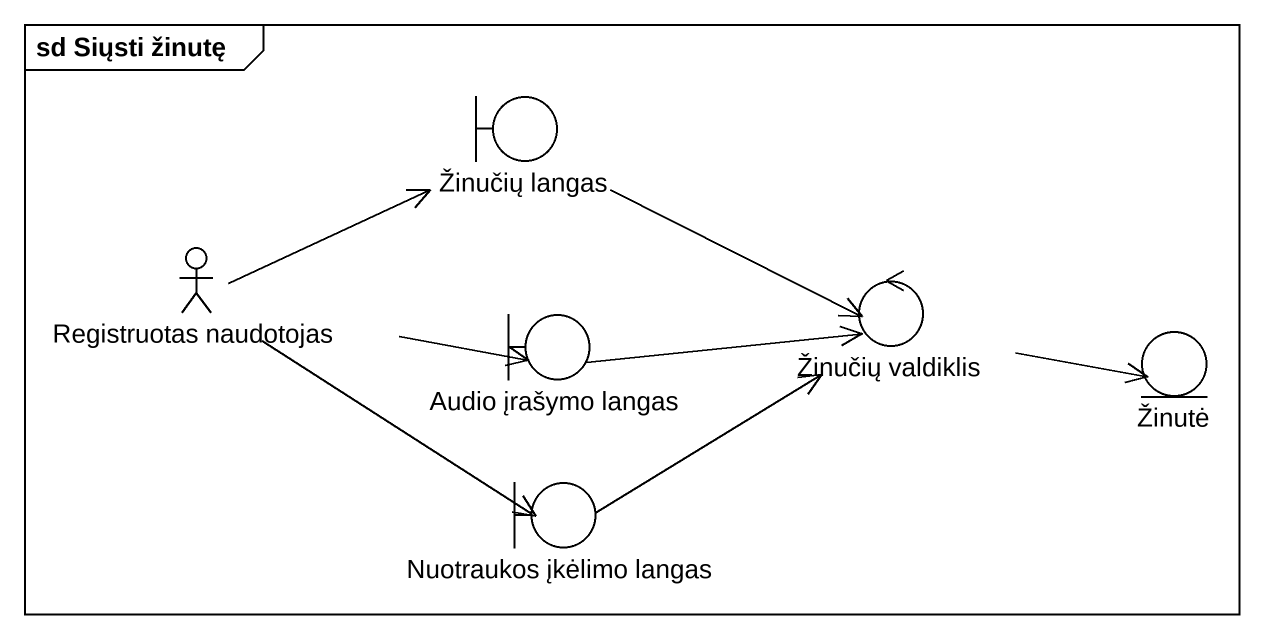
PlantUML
@startuml
mainframe sd Siųsti žinutę
boundary "Žinučių langas" as Žinučių_langas
actor "Registruotas naudotojas" as Registruotas_naudotojas
boundary "Audio įrašymo langas" as Audio_įrašymo_langas
control "Žinučių valdiklis" as Žinučių_valdiklis
entity Žinutė
boundary "Nuotraukos įkėlimo langas" as Nuotraukos_įkėlimo_langas
Žinučių_langas -right-> Žinučių_valdiklis
Registruotas_naudotojas -right-> Žinučių_langas
Registruotas_naudotojas -right-> Audio_įrašymo_langas
Registruotas_naudotojas --> Nuotraukos_įkėlimo_langas
Audio_įrašymo_langas -right-> Žinučių_valdiklis
Žinučių_valdiklis -right-> Žinutė
Nuotraukos_įkėlimo_langas -up-> Žinučių_valdiklis
@enduml
